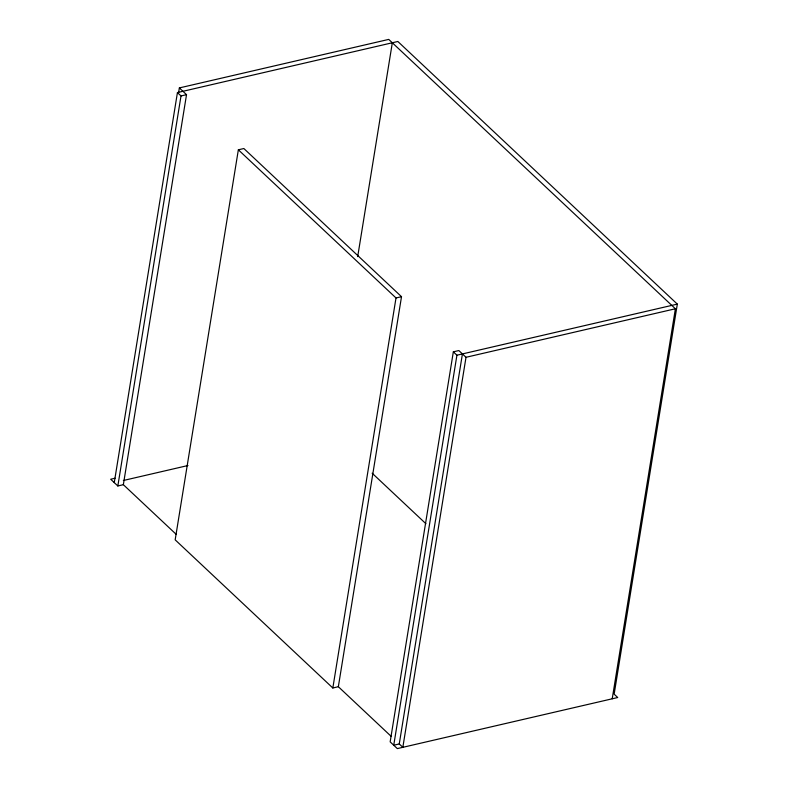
<?xml version="1.0" encoding="UTF-8"?>
<svg xmlns="http://www.w3.org/2000/svg" width="788" height="788" viewBox="0 0 788 788"><rect width="100%" height="100%" fill="white"/><g stroke="black" fill="none" stroke-linecap="round" stroke-linejoin="round"><path stroke-width="1.18" d="M114.26 482.601L177.438 92.57L397.841 41.488L677.325 304.119L614.148 694.159L617.733 697.518L397.329 748.6L390.159 741.863L453.336 351.832L458.843 350.552L466.013 357.289L402.835 747.32L399.26 743.961L462.428 353.92M178.571 92.787L179.359 87.921L388.74 39.4L675.395 308.768L612.217 698.798M176.207 534.353L123.352 484.689L117.845 485.969L181.013 95.939L177.438 92.57M123.352 484.689L186.529 94.658L179.359 87.921M338.347 686.712L401.516 296.682L243.856 148.528L238.35 149.809L175.172 539.839L332.831 687.993L338.347 686.712L391.193 736.376M357.693 256.622L392.326 42.769M332.831 687.993L396.009 297.962L238.35 149.809M453.336 351.832L456.922 355.201L393.744 745.231L399.26 743.961M181.013 95.939L186.529 94.658M396.009 297.962L401.516 296.682M456.922 355.201L677.325 304.119M466.013 357.289L675.395 308.768M115.087 478.217L110.675 479.232L117.845 485.969M123.361 480.493L187.968 465.521M372.153 473.204L425.904 523.715"/></g></svg>
